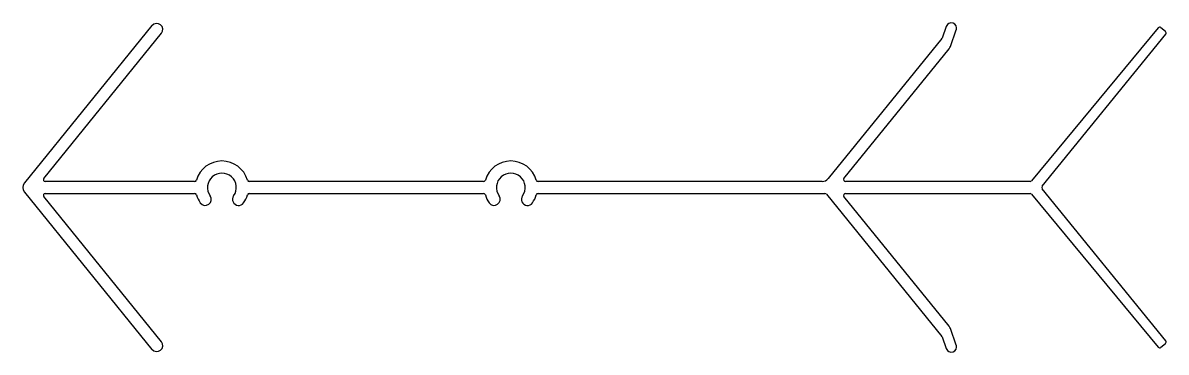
# Model space of a CAD drawing. Extents: x -71 to 80, y 4 to 47.
import ezdxf

# ---------------------------------------------------------------- set-up
doc = ezdxf.new("R2010")
doc.units = 0
doc.layers.add('1', color=4, linetype='CONTINUOUS')

msp = doc.modelspace()

# ---------------------------------------------------------------- linework, layer by layer
at = {"layer": '1', "color": 7}
for p, q in [((-53.55, 46.78), (-70.35, 26.03)), ((-67.82, 26.61), (-52.3, 45.77)), ((51.21, 46.68), (50.65, 45.14)), ((51.75, 44.04), (52.53, 46.22)), ((79.13, 46.48), (62.45, 26.29)), ((63.86, 25.56), (80.14, 45.66)), ((80.11, 46.01), (79.48, 46.51)), ((50.61, 45.07), (35.62, 26.57)), ((37.71, 26.61), (51.58, 43.73)), ((-47.92, 26.2), (-67.62, 26.2)), ((-9.82, 26.2), (-40.72, 26.2)), ((34.85, 26.2), (-2.62, 26.2)), ((62.25, 26.2), (37.91, 26.2)), ((-70.35, 24.77), (-53.55, 4.02)), ((-52.3, 5.03), (-67.82, 24.19)), ((-67.62, 24.6), (-67.62, 24.6)), ((-67.62, 24.6), (-47.92, 24.6)), ((-40.72, 24.6), (-9.82, 24.6)), ((-2.62, 24.6), (35.2, 24.6)), ((35.4, 24.51), (50.61, 5.73)), ((51.58, 7.07), (37.71, 24.19)), ((37.91, 24.6), (62.25, 24.6)), ((62.45, 24.51), (79.13, 4.32)), ((80.14, 5.14), (63.86, 25.24)), ((52.53, 4.58), (51.75, 6.76)), ((50.65, 5.66), (51.21, 4.12)), ((79.48, 4.29), (80.11, 4.79))]:
    msp.add_line(p, q, dxfattribs=at)
for centre, radius, start, end in [((-52.92, 46.27), 0.8, 321, 141), ((51.87, 46.45), 0.7, 341, 161), ((79.33, 46.32), 0.25, 51, 140.4268), ((79.95, 45.82), 0.25, 321, 51), ((50.41, 45.23), 0.25, 321, 339.8874), ((50.8, 44.36), 1, 321, 341), ((-44.32, 25.4), 3.5, 16.2602, 163.7398), ((-6.22, 25.4), 3.5, 16.2602, 163.7398), ((-44.32, 25.4), 1.9, 324.5691, 215.4309), ((-6.22, 25.4), 1.9, 324.5691, 215.4309), ((-69.57, 25.4), 1, 141, 219), ((-67.62, 26.45), 0.25, 141, 270), ((-47.92, 26.45), 0.25, 270, 343.7398), ((-40.72, 26.45), 0.25, 196.2602, 270), ((-9.82, 26.45), 0.25, 270, 343.7398), ((-2.62, 26.45), 0.25, 196.2602, 270), ((34.85, 27.2), 1, 270, 321), ((37.91, 26.45), 0.25, 141, 270), ((62.25, 26.45), 0.25, 270, 320.4268), ((-67.62, 24.35), 0.25, 90, 219), ((-47.92, 24.35), 0.25, 16.2602, 90), ((-44.32, 25.4), 3.5, 196.2602, 215.4309), ((-46.52, 23.83), 0.8, 215.4309, 35.4309), ((-42.12, 23.83), 0.8, 144.5691, 324.5691), ((-44.32, 25.4), 3.5, 324.5691, 343.7398), ((-40.72, 24.35), 0.25, 90, 163.7398), ((-9.82, 24.35), 0.25, 16.2602, 90), ((-6.22, 25.4), 3.5, 196.2602, 215.4309), ((-8.42, 23.83), 0.8, 215.4309, 35.4309), ((-4.02, 23.83), 0.8, 144.5691, 324.5691), ((-6.22, 25.4), 3.5, 324.5691, 343.7398), ((-2.62, 24.35), 0.25, 90, 163.7398), ((35.2, 24.35), 0.25, 39, 90), ((37.91, 24.35), 0.25, 90, 219), ((62.25, 24.35), 0.25, 39.5732, 90), ((64.06, 25.4), 0.25, 141, 219), ((50.8, 6.44), 1, 19, 39), ((-52.92, 4.53), 0.8, 219, 39), ((50.41, 5.57), 0.25, 20.1126, 39), ((51.87, 4.35), 0.7, 199, 19), ((79.95, 4.98), 0.25, 309, 39), ((79.33, 4.48), 0.25, 219.5732, 309)]:
    msp.add_arc(centre, radius, start, end, dxfattribs=at)

doc.saveas('drawing.dxf')
